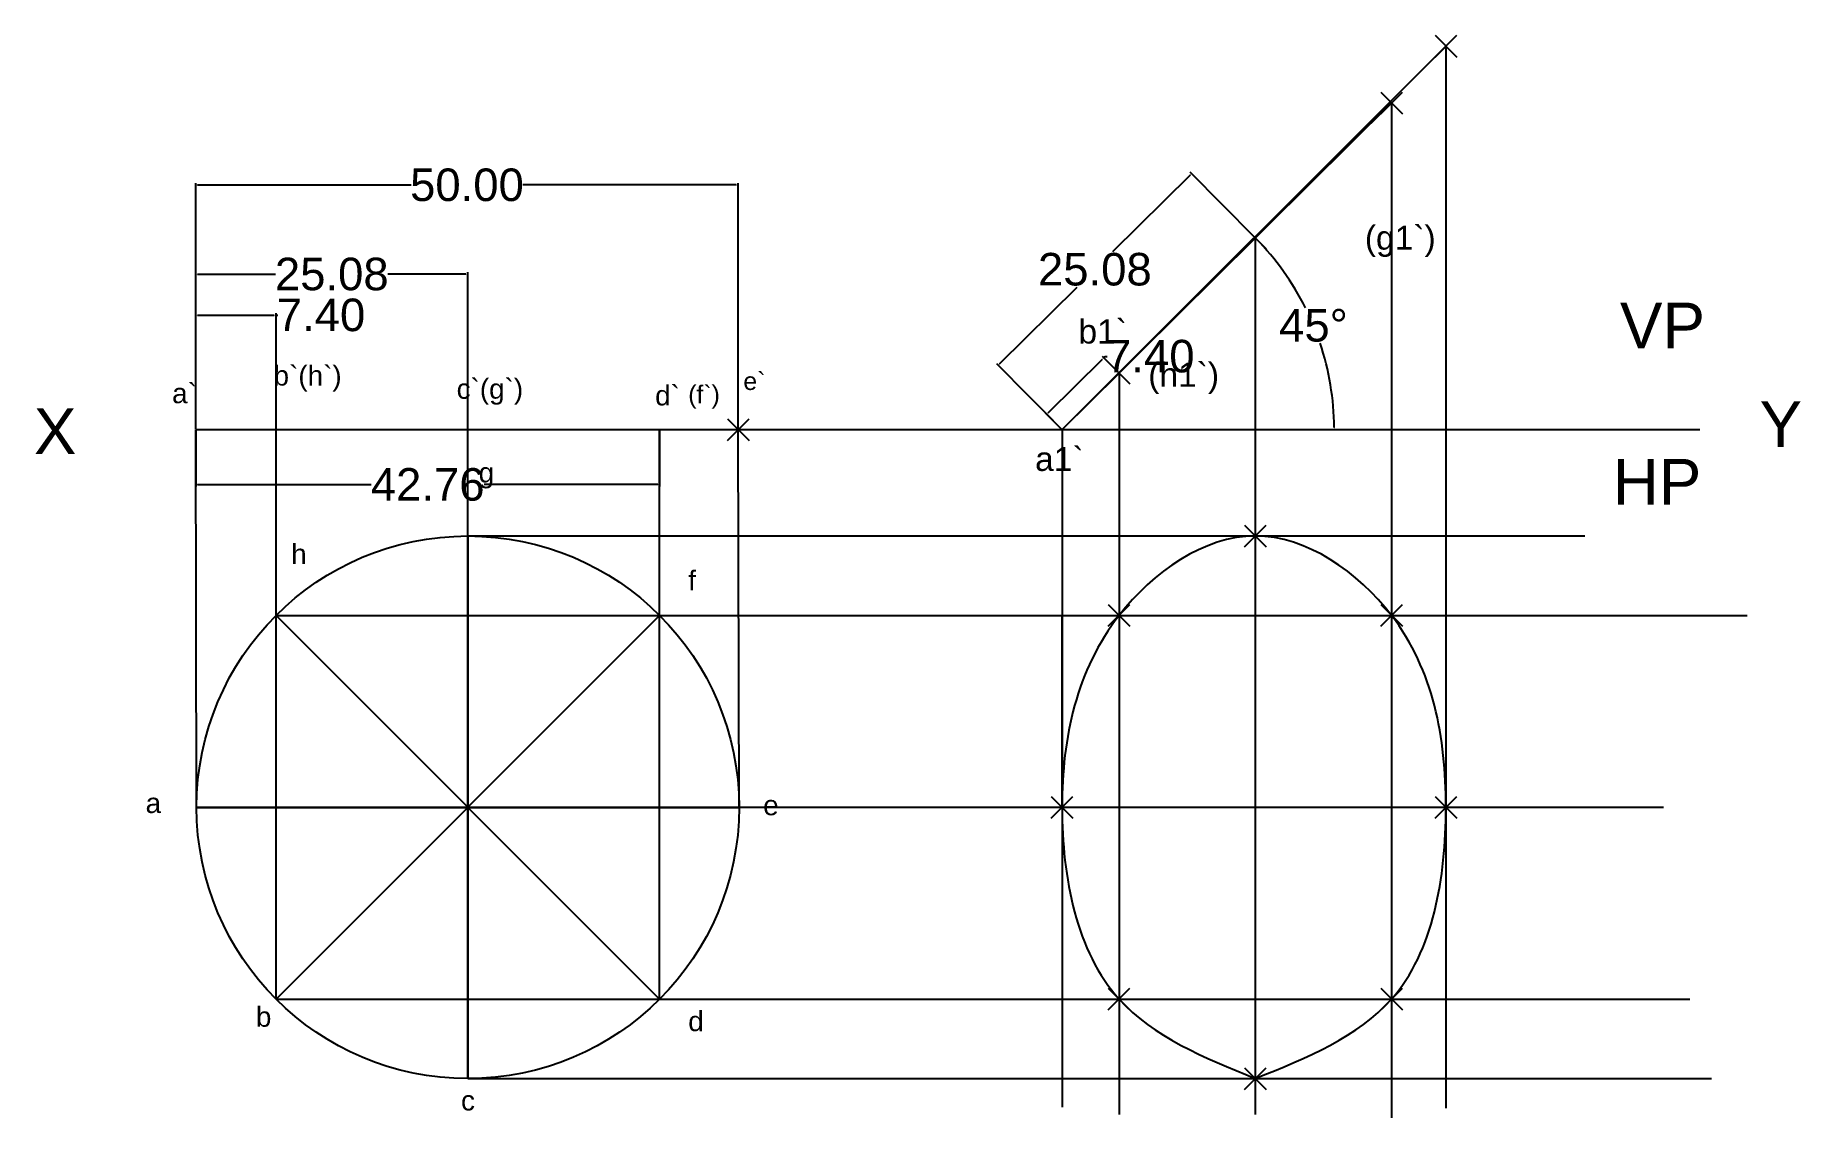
# Model space of a CAD drawing. Header units: inches. Extents: x 36 to 198, y 3 to 103.
import ezdxf

# ---------------------------------------------------------------- set-up
doc = ezdxf.new("R2010")
doc.units = ezdxf.units.IN
doc.header["$MEASUREMENT"] = 0
doc.header["$PDMODE"] = 3
doc.styles.get("Standard").update_dxf_attribs({"font": 'arial.ttf'})
doc.dimstyles.get("Standard").update_dxf_attribs({"dimtxt": 3, "dimasz": 0.18, "dimexe": 0.18, "dimexo": 0.0625, "dimgap": 0.09, "dimtad": 0, "dimtih": 1, "dimtoh": 1, "dimzin": 0, "dimdsep": 46, "dimtxsty": 'Standard', "dimcen": 0.09, "dimadec": 0, "dimazin": 0, "dimtfac": 1, "dimtofl": 0, "dimtmove": 0, "dimatfit": 3, "dimfxl": 1, "dimtolj": 1, "dimtzin": 0, "dimarcsym": 0})

# ---------------------------------------------------------------- blocks, each defined once
blk = doc.blocks.new('*U2')
blk.add_line((0, 50), (0, 0))
blk = doc.blocks.new('*U3')
at = {"color": 0, "linetype": 'ByBlock', "lineweight": -2, "transparency": 16777216}
blk.add_blockref('*U2', (75.65, 6.98), dxfattribs=at)
for p, rotation in [((75.65, 56.98), 180), ((93.33, 14.31), 44.99999999999999), ((93.33, 49.66), 135), ((57.97, 49.66), 225.0000000000001), ((57.97, 14.31), 315.0000000000001), ((100.65, 31.98), 90), ((50.65, 31.98), 270)]:
    blk.add_blockref('*U2', p, dxfattribs=dict(at, rotation=rotation))
blk = doc.blocks.new('*D4')
at = {"color": 0, "lineweight": -2, "transparency": 16777216}
for p, q in [((50.57, 66.85), (50.57, 77.52)), ((50.75, 77.34), (57.79, 77.34)), ((57.97, 66.85), (57.97, 77.52)), ((57.97, 77.34), (58.15, 77.34))]:
    blk.add_line(p, q, dxfattribs=at)
at = {"color": 0, "transparency": 16777216}
for points in [[(50.75, 77.37), (50.75, 77.31), (50.57, 77.34)], [(57.79, 77.37), (57.79, 77.31), (57.97, 77.34)]]:
    blk.add_solid(points, dxfattribs=at)
at = {"layer": 'Defpoints', "color": 0, "transparency": 16777216}
for p in [(57.97, 77.34), (50.57, 66.79), (57.97, 66.79)]:
    blk.add_point(p, dxfattribs=at)
at = {"color": 0, "transparency": 16777216, "insert": (62.12, 77.34), "char_height": 3, "attachment_point": 5}
blk.add_mtext('\\A1;7.40', dxfattribs=at)
blk = doc.blocks.new('*D5')
at = {"color": 0, "lineweight": -2, "transparency": 16777216}
for p, q in [((50.57, 66.85), (50.57, 81.29)), ((50.75, 81.11), (57.93, 81.11)), ((75.47, 81.11), (68.29, 81.11)), ((75.65, 66.85), (75.65, 81.29))]:
    blk.add_line(p, q, dxfattribs=at)
at = {"color": 0, "transparency": 16777216}
for points in [[(50.75, 81.14), (50.75, 81.08), (50.57, 81.11)], [(75.47, 81.14), (75.47, 81.08), (75.65, 81.11)]]:
    blk.add_solid(points, dxfattribs=at)
at = {"layer": 'Defpoints', "color": 0, "transparency": 16777216}
for p in [(75.65, 81.11), (50.57, 66.79), (75.65, 66.79)]:
    blk.add_point(p, dxfattribs=at)
at = {"color": 0, "transparency": 16777216, "insert": (63.11, 81.11), "char_height": 3, "attachment_point": 5}
blk.add_mtext('\\A1;25.08', dxfattribs=at)
blk = doc.blocks.new('*D6')
at = {"color": 0, "lineweight": -2, "transparency": 16777216}
for p, q in [((50.57, 66.72), (50.57, 61.54)), ((93.33, 66.72), (93.33, 61.54)), ((50.75, 61.72), (66.74, 61.72)), ((93.15, 61.72), (77.16, 61.72))]:
    blk.add_line(p, q, dxfattribs=at)
at = {"color": 0, "transparency": 16777216}
for points in [[(50.75, 61.75), (50.75, 61.69), (50.57, 61.72)], [(93.15, 61.75), (93.15, 61.69), (93.33, 61.72)]]:
    blk.add_solid(points, dxfattribs=at)
at = {"layer": 'Defpoints', "color": 0, "transparency": 16777216}
for p in [(50.57, 66.79), (93.33, 66.79), (93.33, 61.72)]:
    blk.add_point(p, dxfattribs=at)
at = {"color": 0, "transparency": 16777216, "insert": (71.95, 61.72), "char_height": 3, "attachment_point": 5}
blk.add_mtext('\\A1;42.76', dxfattribs=at)
blk = doc.blocks.new('*D7')
at = {"color": 0, "lineweight": -2, "transparency": 16777216}
for p, q in [((129.14, 68.33), (134.14, 73.29)), ((135.63, 72.04), (134.14, 73.54)), ((134.27, 73.42), (134.4, 73.54)), ((134.4, 73.54), (134.58, 73.54)), ((130.37, 66.83), (128.89, 68.33))]:
    blk.add_line(p, q, dxfattribs=at)
at = {"color": 0, "transparency": 16777216}
for points in [[(134.12, 73.31), (134.16, 73.27), (134.27, 73.42)], [(129.12, 68.35), (129.16, 68.31), (129.01, 68.21)]]:
    blk.add_solid(points, dxfattribs=at)
at = {"layer": 'Defpoints', "color": 0, "transparency": 16777216}
for p in [(134.27, 73.42), (135.67, 72), (130.42, 66.79)]:
    blk.add_point(p, dxfattribs=at)
at = {"color": 0, "transparency": 16777216, "insert": (138.55, 73.54), "char_height": 3, "attachment_point": 5}
blk.add_mtext('\\A1;7.40', dxfattribs=at)
blk = doc.blocks.new('*D8')
at = {"color": 0, "lineweight": -2, "transparency": 16777216}
for p, q in [((142.22, 90.25), (135.08, 83.17)), ((148.19, 84.49), (142.22, 90.51)), ((124.66, 72.85), (131.81, 79.93)), ((130.37, 66.83), (124.41, 72.85))]:
    blk.add_line(p, q, dxfattribs=at)
at = {"color": 0, "transparency": 16777216}
for points in [[(142.2, 90.27), (142.24, 90.23), (142.35, 90.38)], [(124.64, 72.87), (124.69, 72.83), (124.54, 72.72)]]:
    blk.add_solid(points, dxfattribs=at)
at = {"layer": 'Defpoints', "color": 0, "transparency": 16777216}
for p in [(142.35, 90.38), (148.23, 84.44), (130.42, 66.79)]:
    blk.add_point(p, dxfattribs=at)
at = {"color": 0, "transparency": 16777216, "insert": (133.44, 81.55), "char_height": 3, "attachment_point": 5}
blk.add_mtext('\\A1;25.08', dxfattribs=at)
blk = doc.blocks.new('*D9')
at = {"color": 0, "lineweight": -2, "transparency": 16777216}
for p, q in [((50.57, 66.85), (50.57, 89.51)), ((100.57, 66.85), (100.57, 89.51)), ((50.75, 89.33), (70.42, 89.33)), ((100.39, 89.33), (80.72, 89.33))]:
    blk.add_line(p, q, dxfattribs=at)
at = {"color": 0, "transparency": 16777216}
for points in [[(50.75, 89.36), (50.75, 89.3), (50.57, 89.33)], [(100.39, 89.36), (100.39, 89.3), (100.57, 89.33)]]:
    blk.add_solid(points, dxfattribs=at)
at = {"layer": 'Defpoints', "color": 0, "transparency": 16777216}
for p in [(100.57, 89.33), (50.57, 66.79), (100.57, 66.79)]:
    blk.add_point(p, dxfattribs=at)
at = {"color": 0, "transparency": 16777216, "insert": (75.57, 89.33), "char_height": 3, "attachment_point": 5}
blk.add_mtext('\\A1;50.00', dxfattribs=at)
blk = doc.blocks.new('*D10')
at = {"color": 0, "lineweight": -2, "transparency": 16777216}
blk.add_line((150.63, 66.79), (155.68, 66.79), dxfattribs=at)
for start, end in [(26.542, 44.5582), (0.4112, 18.5432)]:
    blk.add_arc((130.42, 66.79), 25.08, start, end, dxfattribs=at)
at = {"color": 0, "transparency": 16777216}
for points in [[(148.27, 84.36), (148.31, 84.41), (148.16, 84.51)], [(155.53, 66.97), (155.47, 66.97), (155.5, 66.79)]]:
    blk.add_solid(points, dxfattribs=at)
at = {"layer": 'Defpoints', "color": 0, "transparency": 16777216}
for p in [(165.79, 102.12), (154.65, 73.27), (50.57, 66.79), (130.42, 66.79), (150.57, 66.79)]:
    blk.add_point(p, dxfattribs=at)
at = {"color": 0, "transparency": 16777216, "insert": (153.59, 76.38), "char_height": 3, "attachment_point": 5}
blk.add_mtext('\\A1;45°', dxfattribs=at)

msp = doc.modelspace()

# ---------------------------------------------------------------- linework, layer by layer
for p, q in [((130.419, 66.787), (165.793, 102.124)), ((165.793, 102.124), (165.793, 4.267)), ((130.419, 66.787), (160.786, 96.892)), ((160.786, 96.892), (160.786, 3.381)), ((130.419, 66.787), (148.23, 84.445)), ((148.23, 84.445), (148.23, 3.686)), ((130.419, 66.787), (135.674, 71.997)), ((135.674, 71.997), (135.674, 3.686)), ((50.569, 66.787), (150.569, 66.787)), ((50.651, 31.985), (50.569, 66.787)), ((57.973, 49.662), (57.973, 66.787)), ((75.651, 56.985), (75.651, 66.787)), ((93.328, 49.662), (93.328, 66.787)), ((100.651, 31.985), (100.569, 66.787)), ((130.419, 66.787), (130.419, 4.346)), ((150.569, 66.787), (189.191, 66.787)), ((75.651, 56.985), (178.589, 56.985)), ((57.973, 14.307), (57.973, 49.662)), ((57.973, 49.662), (193.568, 49.662)), ((93.328, 14.307), (93.328, 49.662)), ((130.419, 31.985), (130.419, 49.662)), ((50.651, 31.985), (100.651, 31.985)), ((100.651, 31.985), (185.858, 31.985)), ((57.973, 14.307), (188.281, 14.307)), ((75.651, 6.985), (190.264, 6.985))]:
    msp.add_line(p, q)
msp.add_circle((75.651, 31.985), 25)
msp.add_spline([(148.23, 6.985), (135.674, 14.307), (130.419, 31.985), (135.674, 49.662), (148.23, 56.985), (160.786, 49.662), (165.793, 31.985), (160.786, 14.307), (148.23, 6.985)], degree=3)
for p in [(165.793, 102.124), (160.786, 96.892), (148.23, 84.445), (135.674, 71.997), (135.674, 71.997), (100.569, 66.787), (148.23, 56.985), (135.674, 49.662), (160.786, 49.662), (130.419, 31.985), (165.793, 31.985), (135.674, 14.307), (160.786, 14.307), (148.23, 6.985)]:
    msp.add_point(p)

# ---------------------------------------------------------------- block references
msp.add_blockref('*U3', (0, 0))

# ---------------------------------------------------------------- texts
for s, height, p in [('(g1`)', 2.2156, (158.322, 83.362)), ('VP', 4.2096, (181.835, 74.279)), ('b1`', 2.2156, (131.925, 74.722)), ('b`(h`)', 1.8387, (57.743, 70.847)), ('c`(g`)', 1.8387, (74.616, 69.628)), ('e`', 1.6371, (101.044, 70.44)), ('(h1`)', 2.2156, (138.358, 70.734)), ('a`', 1.8387, (48.391, 69.222)), ('d`', 1.8387, (92.912, 69.019)), ('(f`)', 1.6371, (95.962, 69.222)), ('X', 4.21, (35.654, 64.53)), ('Y', 4.21, (194.701, 65.195)), ('a1`', 2.2156, (127.932, 62.979)), ('HP', 4.2096, (181.17, 59.878)), ('g', 1.839, (76.649, 61.912)), ('h', 1.839, (59.369, 54.4)), ('f', 1.839, (95.962, 51.963)), ('a', 1.839, (45.952, 31.455)), ('e', 1.839, (102.874, 31.252)), ('b', 1.839, (56.116, 11.759)), ('d', 1.839, (95.962, 11.353)), ('c', 1.839, (75.023, 4.043))]:
    msp.add_text(s, height=height).set_placement(p)

# ---------------------------------------------------------------- dimensions: what is measured, and where the dimension line sits
dim = msp.add_angular_dim_2l(base=(154.646, 73.274), line1=((50.569, 66.787), (150.569, 66.787)), line2=((130.419, 66.787), (165.793, 102.124)), dimstyle='Standard')
dim.commit()
dim.dimension.update_dxf_attribs({"geometry": '*D10', "text_midpoint": (153.592, 76.379)})
for base, p2, picture, middle in [((100.569, 89.332), (100.569, 66.787), '*D9', (75.569, 89.332)), ((75.651, 81.108), (75.651, 66.787), '*D5', (63.11, 81.108)), ((57.973, 77.337), (57.973, 66.787), '*D4', (62.122, 77.337)), ((93.328, 61.717), (93.328, 66.787), '*D6', (71.948, 61.717))]:
    dim = msp.add_linear_dim(base=base, p1=(50.569, 66.787), p2=p2, dimstyle='Standard')
    dim.commit()
    dim.dimension.update_dxf_attribs({"geometry": picture, "text_midpoint": middle})
for p2, distance, picture, middle in [((148.23, 84.445), 8.355, '*D8', (133.442, 81.549)), ((135.674, 71.997), 1.996, '*D7', (138.545, 73.542))]:
    dim = msp.add_aligned_dim(p1=(130.419, 66.787), p2=p2, distance=distance, dimstyle='Standard')
    dim.commit()
    dim.dimension.update_dxf_attribs({"geometry": picture, "text_midpoint": middle})

doc.saveas('drawing.dxf')
